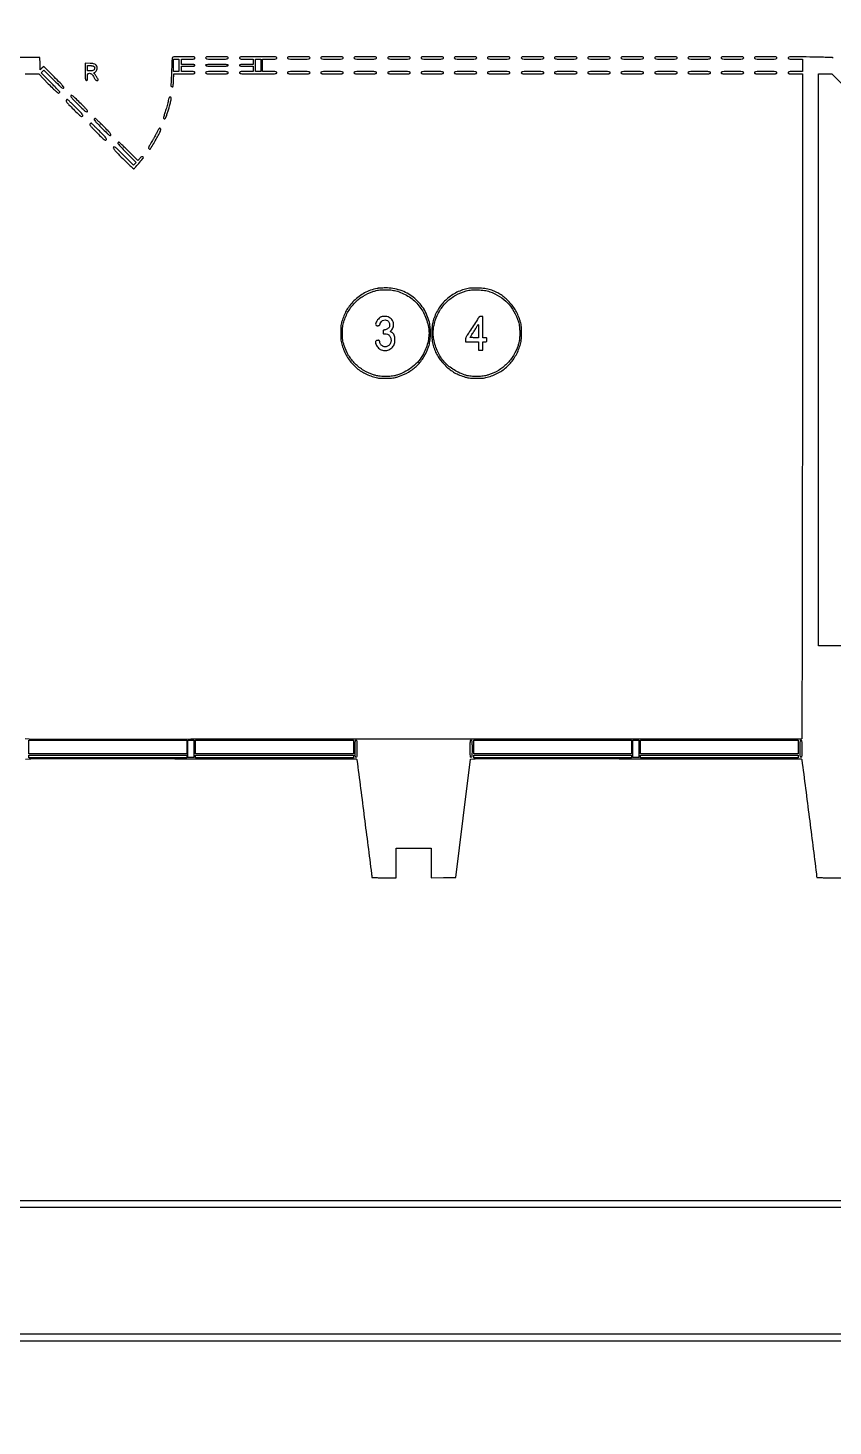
# Model space of a CAD drawing. Extents: x 0 to 1066, y 0 to 761.
# Drawn here: x 265.4 to 380.2, y 0 to 199.5 of the extents above; entities that cross this region are included whole.
import ezdxf

# ---------------------------------------------------------------- set-up
doc = ezdxf.new("R2010")
doc.units = 0
doc.header["$MEASUREMENT"] = 0

msp = doc.modelspace()

# ---------------------------------------------------------------- linework, layer by layer
for points in [[(183.390323, 95.266879, 0.000001), (192.989143, 95.254457, 0.000118)], [(265.081284, 95.16469), (265.595292, 95.215712, -0.02502), (266.651703, 95.267421, -0.000028), (289.192229, 95.24091, -0.000004), (312.172908, 95.212432, -0.198597), (312.303607, 95.158197, -0.166035), (312.342312, 95.079344, -0.00001), (313.394456, 86.85292, -0.000054), (314.420319, 78.823918, -0.027223), (314.457051, 78.31845, 0.396781), (314.482255, 78.292643, 0.001307), (314.967313, 78.273638, 0.005708), (315.527411, 78.259561, 0.003428), (316.1925, 78.255), (317.9268, 78.255), (317.9268, 80.37), (317.9268, 82.485), (320.4225, 82.485), (322.9182, 82.485), (322.9182, 80.368284), (322.9182, 78.251567), (324.671536, 78.274434), (326.424871, 78.2973), (327.478193, 86.731919), (328.531515, 95.166538), (328.960807, 95.216395, -0.029201), (329.859243, 95.267872, -0.000023), (352.558836, 95.240684, -0.000004), (375.624384, 95.211821, -0.198594), (375.753607, 95.158197, -0.166035), (375.792312, 95.079344, -0.00001), (376.844456, 86.85292, -0.000054), (377.870319, 78.823918, -0.027223), (377.907051, 78.31845, 0.396781), (377.932255, 78.292643, 0.001307), (378.417313, 78.273638, 0.005708), (378.977411, 78.259561, 0.003428), (379.6425, 78.255), (381.3768, 78.255)], [(479.458836, 95.240684, -0.000004), (502.524384, 95.211821, -0.198594)], [(733.258836, 95.240684, -0.000004), (756.324384, 95.211821, -0.198594)], [(393.551703, 95.267421, -0.000028), (416.092229, 95.24091, -0.000004), (439.072908, 95.212432, -0.198597)], [(542.992229, 95.24091, -0.000004), (565.972908, 95.212432, -0.198597)], [(606.442229, 95.24091, -0.000004), (629.422908, 95.212432, -0.198597)], [(669.892229, 95.24091, -0.000004), (692.872908, 95.212432, -0.198597)], [(380.277849, 195.239014, 0.131949), (380.17125, 195.29211, 0.042694), (380.026562, 195.308735, 0.000583), (379.135958, 195.333585, 0.001645), (378.10324, 195.357797, 0.001081), (376.91415, 195.379191, 0.000738), (374.894921, 195.408176, 0.013121), (374.243896, 195.399475, 0.042094), (373.930832, 195.360536, 0.354557), (373.8474, 195.25767, 0.210732), (373.888751, 195.163915, 0.144504), (373.994801, 195.112293, 0.038543), (374.229522, 195.091363, 0.002972), (374.8626, 195.0876), (375.8778, 195.0876), (375.8778, 194.1993), (375.8778, 193.311), (374.8626, 193.311, 0.002988), (374.230861, 193.307225, 0.038318), (373.99545, 193.286325, 0.142907), (373.888891, 193.234977, 0.212584), (373.8474, 193.1418, 0.213909), (373.889197, 193.048572, 0.141991), (373.996615, 192.997243, 0.037986), (374.233964, 192.976365, 0.002951), (374.871922, 192.9726), (375.896444, 192.9726), (375.865972, 145.56135, -0.000139), (375.849221, 127.376659, -0.000232), (375.823742, 112.056445, -0.000003), (375.794083, 98.149601, -0.198357), (375.765, 98.0796, -0.198363), (375.695211, 98.050606, -0.000012), (368.80242, 98.036193, -0.000466), (361.190117, 98.027567, -0.000281), (352.1616, 98.030831, 0.00006), (330.741689, 98.048042, 0.000267), (318.172209, 98.04991, 0.000311), (306.481373, 98.038133, 0.000101), (289.2051, 98.006511, -0.000218), (280.312784, 97.992312, -0.000351), (272.738371, 97.988828, -0.000049), (266.003669, 97.991117, -0.024705), (265.58055, 98.012222), (265.0518, 98.064867)], [(151.90136, 126.727696, 0.000007), (163.955628, 114.675766, 0.000012)], [(247.69479, 97.969724, -0.000011), (217.15153, 97.968336, -0.000022), (186.984277, 97.968962, -0.015973)], [(239.20585, 95.205082, -0.000005), (248.794953, 95.18257, -0.198296)], [(265.0518, 192.9726), (266.016896, 192.9726), (266.981991, 192.9726), (268.332507, 191.575177, 0.003612), (268.982931, 190.911821, 0.013331), (269.407749, 190.506953, 0.012692), (269.708783, 190.248565, 0.268791), (269.820811, 190.230628, 0.056183), (269.873505, 190.257971, 0.058132), (269.918125, 190.296093, 0.064515), (269.948467, 190.338706, 0.123098), (269.9586, 190.379239, 0.188089), (269.933792, 190.442853, 0.001585), (269.567683, 190.838343, 0.005305), (269.137937, 191.289933, 0.003359), (268.62782, 191.807708), (267.297041, 193.140441), (267.4864, 193.3298), (267.675759, 193.519159), (269.027664, 192.169235, 0.002303), (269.816859, 191.388424, 0.021106), (270.175326, 191.065524, 0.054019), (270.385045, 190.927189, 0.326008), (270.506426, 190.946169, 0.336318), (270.523508, 191.070506, 0.047021), (270.365854, 191.297855, 0.019327), (270.010927, 191.687397, 0.002107), (269.156098, 192.548403), (267.678913, 194.023779), (267.425958, 193.781433), (267.173003, 193.539087), (267.148752, 194.419094), (267.1245, 195.2991), (263.8674, 195.2991)], [(385.0569, 111.3336), (378.162, 111.3336), (378.162, 152.1531), (378.162, 192.9726), (379.112843, 192.9726), (380.063686, 192.9726), (381.476252, 191.561867, 0.002284)], [(248.892309, 95.079343, -0.00001), (249.944454, 86.852933, -0.000054)], [(439.242312, 95.079344, -0.00001), (440.294456, 86.85292, -0.000054)]]:
    msp.add_lwpolyline(points, format="xyb")
for points in [[(409.06215, 749.15415), (40.8618, 749.132981), (40.8618, 380.65769), (40.8618, 12.1824), (501.2973, 12.1824), (961.7328, 12.1824), (961.7328, 380.646631), (961.7328, 749.110861), (961.41555, 749.1633, 0.040886), (961.153339, 749.184871, 0.000002), (934.190609, 749.194398, 0.000089), (904.448031, 749.199508, 0.000054), (869.1804, 749.195529, -0.000029), (813.61687, 749.186499, -0.000004), (696.10453, 749.175037, -0.000004), (556.774728, 749.163736, -0.000004)], [(273.5964, 193.27957, 0.002295), (273.599981, 192.499453, 0.031685), (273.620442, 192.217846, 0.122281), (273.671219, 192.090431, 0.241596), (273.7656, 192.042, 0.12648), (273.855332, 192.065068, 0.188641), (273.9066, 192.1266, 0.072107), (273.929833, 192.255902, 0.008455), (273.9348, 192.5496, -0.006804), (273.939337, 192.882954, -0.107122), (273.966273, 192.992718, -0.236036), (274.03182, 193.042871, -0.047421), (274.182557, 193.0572, -0.074776), (274.38082, 193.027383, -0.110063), (274.533296, 192.940527, -0.070234), (274.678365, 192.766013, -0.016386), (274.868193, 192.434869, 0.020012), (274.977376, 192.247565, 0.056371), (275.072599, 192.129909, 0.084269), (275.165986, 192.064691, 0.110822), (275.267105, 192.042, 0.026857), (275.340098, 192.045924, 0.042344), (275.401642, 192.05789, 0.051907), (275.444997, 192.075227, 0.278555), (275.4576, 192.096093, 0.138077), (275.426763, 192.20563, 0.004507), (275.183015, 192.596276, 0.005591), (274.935723, 192.975337, 0.100482), (274.833164, 193.077055, -0.022646), (274.791614, 193.107112, -0.261051), (274.784259, 193.125081, -0.340189), (274.796146, 193.137146, -0.031099), (274.840954, 193.140505, 0.174213), (274.987227, 193.195163, 0.065047), (275.136977, 193.359723, 0.061515), (275.250136, 193.574176, 0.090913), (275.2884, 193.78288, 0.084064), (275.235211, 194.097003, 0.158572), (275.081246, 194.299537, 0.10887), (274.790215, 194.418959, 0.028678), (274.287125, 194.477154), (273.5964, 194.51714)], [(274.786362, 194.069423, -0.068204), (274.848945, 194.024023, -0.055882), (274.901931, 193.960519, -0.057684), (274.937906, 193.889427, -0.088537), (274.95, 193.821666, -0.124082), (274.905167, 193.643791, -0.123124), (274.781301, 193.507813, -0.095765), (274.579331, 193.423369, -0.051312), (274.309457, 193.3956), (273.9348, 193.3956), (273.9348, 193.7763), (273.9348, 194.157), (274.278762, 194.157, -0.022391), (274.422454, 194.150562, -0.020327), (274.569753, 194.131274, -0.020814), (274.700092, 194.103157, -0.059396)], [(285.996791, 195.23565, 0.036896), (285.97946, 195.101515, 0.00152), (285.954371, 194.616616, 0.002636), (285.929403, 194.041449, 0.001867), (285.907193, 193.3956, -0.002129), (285.884462, 192.744549, -0.002835), (285.857936, 192.153203, -0.001999), (285.830912, 191.657833, -0.028754), (285.810515, 191.482764, 0.028636), (285.795204, 191.351625, 0.090949), (285.805944, 191.264347, 0.131684), (285.843584, 191.205063, 0.094488), (285.91061, 191.163522, 0.037885), (285.970204, 191.145695, 0.045191), (286.028378, 191.138407, 0.051161), (286.077067, 191.14172, 0.155033), (286.10621, 191.15681, 0.172718), (286.126928, 191.200439, 0.00337), (286.150698, 191.451134, 0.007677), (286.172193, 191.747343, 0.005022), (286.188297, 192.089402), (286.220991, 192.9726), (287.734195, 192.9726, 0.001776), (288.6983, 192.976025, 0.026068), (289.037099, 192.996115, 0.100786), (289.19137, 193.045914, 0.270753), (289.2474, 193.1418, 0.206449), (289.207313, 193.234748, 0.14711), (289.104638, 193.286172, 0.039902), (288.878024, 193.307177, 0.003167), (288.2745, 193.311), (287.3016, 193.311), (287.3016, 193.6917), (287.3016, 194.0724), (288.2745, 194.0724, 0.004301), (288.80071, 194.076927, 0.028132), (289.0641, 194.096309, 0.065619), (289.203371, 194.13347, 0.303591), (289.2474, 194.1993, 0.303591), (289.203371, 194.26513, 0.065619), (289.0641, 194.302291, 0.028132), (288.80071, 194.321673, 0.004301), (288.2745, 194.3262), (287.3016, 194.3262), (287.3016, 194.7069), (287.3016, 195.0876), (288.2745, 195.0876, 0.003167), (288.878024, 195.091423, 0.039902), (289.104638, 195.112428, 0.14711), (289.207313, 195.163852, 0.206449), (289.2474, 195.2568, 0.279094), (289.189051, 195.353191, 0.094565), (289.025526, 195.402621, 0.024601), (288.667527, 195.422615, 0.00165), (287.641612, 195.426, 0.001548), (286.578323, 195.422709, 0.027263), (286.234775, 195.401829, 0.109709), (286.074048, 195.3461, 0.206941)], [(290.7702, 195.2568, 0.279234), (290.828589, 195.160401, 0.094461), (290.992275, 195.110976, 0.024577), (291.350609, 195.090984, 0.001648), (292.3776, 195.0876, 0.001648), (293.404591, 195.090984, 0.024577), (293.762925, 195.110976, 0.094461), (293.926611, 195.160401, 0.279234), (293.985, 195.2568, 0.279234), (293.926611, 195.353199, 0.094461), (293.762925, 195.402624, 0.024577), (293.404591, 195.422616, 0.001648), (292.3776, 195.426, 0.001648), (291.350609, 195.422616, 0.024577), (290.992275, 195.402624, 0.094461), (290.828589, 195.353199, 0.279234)], [(290.7702, 194.1993, 0.353061), (290.826559, 194.129434, 0.033617), (291.05925, 194.09522, 0.017378), (291.482957, 194.076551, 0.00232), (292.3776, 194.0724, 0.00232), (293.272243, 194.076551, 0.017378), (293.69595, 194.09522, 0.033617), (293.928641, 194.129434, 0.353061), (293.985, 194.1993, 0.353061), (293.928641, 194.269166, 0.033617), (293.69595, 194.30338, 0.017378), (293.272243, 194.322049, 0.00232), (292.3776, 194.3262, 0.00232), (291.482957, 194.322049, 0.017378), (291.05925, 194.30338, 0.033617), (290.826559, 194.269166, 0.353061)], [(295.5924, 195.2568, 0.206449), (295.632487, 195.163852, 0.14711), (295.735163, 195.112428, 0.039902), (295.961776, 195.091423, 0.003167), (296.5653, 195.0876), (297.5382, 195.0876), (297.5382, 194.7069), (297.5382, 194.3262), (296.5653, 194.3262, 0.004301), (296.03909, 194.321673, 0.028132), (295.7757, 194.302291, 0.065619), (295.636429, 194.26513, 0.303591), (295.5924, 194.1993, 0.303591), (295.636429, 194.13347, 0.065619), (295.7757, 194.096309, 0.028132), (296.03909, 194.076927, 0.004301), (296.5653, 194.0724), (297.5382, 194.0724), (297.5382, 193.6917), (297.5382, 193.311), (296.5653, 193.311, 0.003167), (295.961776, 193.307177, 0.039902), (295.735163, 193.286172, 0.14711), (295.632487, 193.234748, 0.206449), (295.5924, 193.1418, 0.340079), (295.670653, 193.040055, 0.049077), (295.946663, 192.995093, 0.014949), (296.524132, 192.975734, 0.000904), (298.2573, 192.9726, 0.000904), (299.990468, 192.975734, 0.014949), (300.567938, 192.995093, 0.049077), (300.843947, 193.040055, 0.340079), (300.9222, 193.1418, 0.212584), (300.880709, 193.234977, 0.142907), (300.77415, 193.286325, 0.038318), (300.538739, 193.307225, 0.002988), (299.907, 193.311), (298.8918, 193.311), (298.8918, 194.1993), (298.8918, 195.0876), (299.907, 195.0876, 0.002988), (300.538739, 195.091375, 0.038318), (300.77415, 195.112275, 0.142907), (300.880709, 195.163623, 0.212584), (300.9222, 195.2568, 0.340079), (300.843947, 195.358545, 0.049077), (300.567938, 195.403507, 0.014949), (299.990468, 195.422866, 0.000904), (298.2573, 195.426, 0.000904), (296.524132, 195.422866, 0.014949), (295.946663, 195.403507, 0.049077), (295.670653, 195.358545, 0.340079)], [(302.445, 195.2568, 0.279234), (302.503389, 195.160401, 0.094461), (302.667075, 195.110976, 0.024577), (303.025409, 195.090984, 0.001648), (304.0524, 195.0876, 0.001648), (305.079391, 195.090984, 0.024577), (305.437725, 195.110976, 0.094461), (305.601411, 195.160401, 0.279234), (305.6598, 195.2568, 0.279234), (305.601411, 195.353199, 0.094461), (305.437725, 195.402624, 0.024577), (305.079391, 195.422616, 0.001648), (304.0524, 195.426, 0.001648), (303.025409, 195.422616, 0.024577), (302.667075, 195.402624, 0.094461), (302.503389, 195.353199, 0.279234)], [(307.1826, 195.2568, 0.279234), (307.240989, 195.160401, 0.094461), (307.404675, 195.110976, 0.024577), (307.763009, 195.090984, 0.001648), (308.79, 195.0876, 0.001648), (309.816991, 195.090984, 0.024577), (310.175325, 195.110976, 0.094461), (310.339011, 195.160401, 0.279234), (310.3974, 195.2568, 0.279234), (310.339011, 195.353199, 0.094461), (310.175325, 195.402624, 0.024577), (309.816991, 195.422616, 0.001648), (308.79, 195.426, 0.001648), (307.763009, 195.422616, 0.024577), (307.404675, 195.402624, 0.094461), (307.240989, 195.353199, 0.279234)], [(311.9202, 195.2568, 0.279234), (311.978589, 195.160401, 0.094461), (312.142275, 195.110976, 0.024577), (312.500609, 195.090984, 0.001648), (313.5276, 195.0876, 0.001648), (314.554591, 195.090984, 0.024577), (314.912925, 195.110976, 0.094461), (315.076611, 195.160401, 0.279234), (315.135, 195.2568, 0.279234), (315.076611, 195.353199, 0.094461), (314.912925, 195.402624, 0.024577), (314.554591, 195.422616, 0.001648), (313.5276, 195.426, 0.001648), (312.500609, 195.422616, 0.024577), (312.142275, 195.402624, 0.094461), (311.978589, 195.353199, 0.279234)], [(316.7424, 195.2568, 0.279234), (316.800789, 195.160401, 0.094461), (316.964475, 195.110976, 0.024577), (317.322809, 195.090984, 0.001648), (318.3498, 195.0876, 0.001648), (319.376791, 195.090984, 0.024577), (319.735125, 195.110976, 0.094461), (319.898811, 195.160401, 0.279234), (319.9572, 195.2568, 0.279234), (319.898811, 195.353199, 0.094461), (319.735125, 195.402624, 0.024577), (319.376791, 195.422616, 0.001648), (318.3498, 195.426, 0.001648), (317.322809, 195.422616, 0.024577), (316.964475, 195.402624, 0.094461), (316.800789, 195.353199, 0.279234)], [(321.48, 195.2568, 0.279234), (321.538389, 195.160401, 0.094461), (321.702075, 195.110976, 0.024577), (322.060409, 195.090984, 0.001648), (323.0874, 195.0876, 0.001648), (324.114391, 195.090984, 0.024577), (324.472725, 195.110976, 0.094461), (324.636411, 195.160401, 0.279234), (324.6948, 195.2568, 0.279234), (324.636411, 195.353199, 0.094461), (324.472725, 195.402624, 0.024577), (324.114391, 195.422616, 0.001648), (323.0874, 195.426, 0.001648), (322.060409, 195.422616, 0.024577), (321.702075, 195.402624, 0.094461), (321.538389, 195.353199, 0.279234)], [(326.2176, 195.2568, 0.279234), (326.275989, 195.160401, 0.094461), (326.439675, 195.110976, 0.024577), (326.798009, 195.090984, 0.001648), (327.825, 195.0876, 0.001648), (328.851991, 195.090984, 0.024577), (329.210325, 195.110976, 0.094461), (329.374011, 195.160401, 0.279234), (329.4324, 195.2568, 0.279234), (329.374011, 195.353199, 0.094461), (329.210325, 195.402624, 0.024577), (328.851991, 195.422616, 0.001648), (327.825, 195.426, 0.001648), (326.798009, 195.422616, 0.024577), (326.439675, 195.402624, 0.094461), (326.275989, 195.353199, 0.279234)], [(330.9552, 195.2568, 0.279234), (331.013589, 195.160401, 0.094461), (331.177275, 195.110976, 0.024577), (331.535609, 195.090984, 0.001648), (332.5626, 195.0876, 0.001648), (333.589591, 195.090984, 0.024577), (333.947925, 195.110976, 0.094461), (334.111611, 195.160401, 0.279234), (334.17, 195.2568, 0.279234), (334.111611, 195.353199, 0.094461), (333.947925, 195.402624, 0.024577), (333.589591, 195.422616, 0.001648), (332.5626, 195.426, 0.001648), (331.535609, 195.422616, 0.024577), (331.177275, 195.402624, 0.094461), (331.013589, 195.353199, 0.279234)], [(335.7774, 195.2568, 0.279234), (335.835789, 195.160401, 0.094461), (335.999475, 195.110976, 0.024577), (336.357809, 195.090984, 0.001648), (337.3848, 195.0876, 0.001648), (338.411791, 195.090984, 0.024577), (338.770125, 195.110976, 0.094461), (338.933811, 195.160401, 0.279234), (338.9922, 195.2568, 0.279234), (338.933811, 195.353199, 0.094461), (338.770125, 195.402624, 0.024577), (338.411791, 195.422616, 0.001648), (337.3848, 195.426, 0.001648), (336.357809, 195.422616, 0.024577), (335.999475, 195.402624, 0.094461), (335.835789, 195.353199, 0.279234)], [(340.515, 195.2568, 0.279234), (340.573389, 195.160401, 0.094461), (340.737075, 195.110976, 0.024577), (341.095409, 195.090984, 0.001648), (342.1224, 195.0876, 0.001648), (343.149391, 195.090984, 0.024577), (343.507725, 195.110976, 0.094461), (343.671411, 195.160401, 0.279234), (343.7298, 195.2568, 0.279234), (343.671411, 195.353199, 0.094461), (343.507725, 195.402624, 0.024577), (343.149391, 195.422616, 0.001648), (342.1224, 195.426, 0.001648), (341.095409, 195.422616, 0.024577), (340.737075, 195.402624, 0.094461), (340.573389, 195.353199, 0.279234)], [(345.2526, 195.2568, 0.279234), (345.310989, 195.160401, 0.094461), (345.474675, 195.110976, 0.024577), (345.833009, 195.090984, 0.001648), (346.86, 195.0876, 0.001648), (347.886991, 195.090984, 0.024577), (348.245325, 195.110976, 0.094461), (348.409011, 195.160401, 0.279234), (348.4674, 195.2568, 0.279234), (348.409011, 195.353199, 0.094461), (348.245325, 195.402624, 0.024577), (347.886991, 195.422616, 0.001648), (346.86, 195.426, 0.001648), (345.833009, 195.422616, 0.024577), (345.474675, 195.402624, 0.094461), (345.310989, 195.353199, 0.279234)], [(349.9902, 195.2568, 0.279234), (350.048589, 195.160401, 0.094461), (350.212275, 195.110976, 0.024577), (350.570609, 195.090984, 0.001648), (351.5976, 195.0876, 0.001648), (352.624591, 195.090984, 0.024577), (352.982925, 195.110976, 0.094461), (353.146611, 195.160401, 0.279234), (353.205, 195.2568, 0.279234), (353.146611, 195.353199, 0.094461), (352.982925, 195.402624, 0.024577), (352.624591, 195.422616, 0.001648), (351.5976, 195.426, 0.001648), (350.570609, 195.422616, 0.024577), (350.212275, 195.402624, 0.094461), (350.048589, 195.353199, 0.279234)], [(354.8124, 195.2568, 0.279234), (354.870789, 195.160401, 0.094461), (355.034475, 195.110976, 0.024577), (355.392809, 195.090984, 0.001648), (356.4198, 195.0876, 0.001648), (357.446791, 195.090984, 0.024577), (357.805125, 195.110976, 0.094461), (357.968811, 195.160401, 0.279234), (358.0272, 195.2568, 0.279234), (357.968811, 195.353199, 0.094461), (357.805125, 195.402624, 0.024577), (357.446791, 195.422616, 0.001648), (356.4198, 195.426, 0.001648), (355.392809, 195.422616, 0.024577), (355.034475, 195.402624, 0.094461), (354.870789, 195.353199, 0.279234)], [(359.55, 195.2568, 0.279234), (359.608389, 195.160401, 0.094461), (359.772075, 195.110976, 0.024577), (360.130409, 195.090984, 0.001648), (361.1574, 195.0876, 0.001648), (362.184391, 195.090984, 0.024577), (362.542725, 195.110976, 0.094461), (362.706411, 195.160401, 0.279234), (362.7648, 195.2568, 0.279234), (362.706411, 195.353199, 0.094461), (362.542725, 195.402624, 0.024577), (362.184391, 195.422616, 0.001648), (361.1574, 195.426, 0.001648), (360.130409, 195.422616, 0.024577), (359.772075, 195.402624, 0.094461), (359.608389, 195.353199, 0.279234)], [(364.2876, 195.2568, 0.279234), (364.345989, 195.160401, 0.094461), (364.509675, 195.110976, 0.024577), (364.868009, 195.090984, 0.001648), (365.895, 195.0876, 0.001648), (366.921991, 195.090984, 0.024577), (367.280325, 195.110976, 0.094461), (367.444011, 195.160401, 0.279234), (367.5024, 195.2568, 0.279234), (367.444011, 195.353199, 0.094461), (367.280325, 195.402624, 0.024577), (366.921991, 195.422616, 0.001648), (365.895, 195.426, 0.001648), (364.868009, 195.422616, 0.024577), (364.509675, 195.402624, 0.094461), (364.345989, 195.353199, 0.279234)], [(369.0252, 195.2568, 0.279234), (369.083589, 195.160401, 0.094461), (369.247275, 195.110976, 0.024577), (369.605609, 195.090984, 0.001648), (370.6326, 195.0876, 0.001648), (371.659591, 195.090984, 0.024577), (372.017925, 195.110976, 0.094461), (372.181611, 195.160401, 0.279234), (372.24, 195.2568, 0.279234), (372.181611, 195.353199, 0.094461), (372.017925, 195.402624, 0.024577), (371.659591, 195.422616, 0.001648), (370.6326, 195.426, 0.001648), (369.605609, 195.422616, 0.024577), (369.247275, 195.402624, 0.094461), (369.083589, 195.353199, 0.279234)], [(290.7702, 193.1418, 0.279234), (290.828589, 193.045401, 0.094461), (290.992275, 192.995976, 0.024577), (291.350609, 192.975984, 0.001648), (292.3776, 192.9726, 0.001648), (293.404591, 192.975984, 0.024577), (293.762925, 192.995976, 0.094461), (293.926611, 193.045401, 0.279234), (293.985, 193.1418, 0.279234), (293.926611, 193.238199, 0.094461), (293.762925, 193.287624, 0.024577), (293.404591, 193.307616, 0.001648), (292.3776, 193.311, 0.001648), (291.350609, 193.307616, 0.024577), (290.992275, 193.287624, 0.094461), (290.828589, 193.238199, 0.279234)], [(302.445, 193.1418, 0.279234), (302.503389, 193.045401, 0.094461), (302.667075, 192.995976, 0.024577), (303.025409, 192.975984, 0.001648), (304.0524, 192.9726, 0.001648), (305.079391, 192.975984, 0.024577), (305.437725, 192.995976, 0.094461), (305.601411, 193.045401, 0.279234), (305.6598, 193.1418, 0.279234), (305.601411, 193.238199, 0.094461), (305.437725, 193.287624, 0.024577), (305.079391, 193.307616, 0.001648), (304.0524, 193.311, 0.001648), (303.025409, 193.307616, 0.024577), (302.667075, 193.287624, 0.094461), (302.503389, 193.238199, 0.279234)], [(307.1826, 193.1418, 0.279234), (307.240989, 193.045401, 0.094461), (307.404675, 192.995976, 0.024577), (307.763009, 192.975984, 0.001648), (308.79, 192.9726, 0.001648), (309.816991, 192.975984, 0.024577), (310.175325, 192.995976, 0.094461), (310.339011, 193.045401, 0.279234), (310.3974, 193.1418, 0.279234), (310.339011, 193.238199, 0.094461), (310.175325, 193.287624, 0.024577), (309.816991, 193.307616, 0.001648), (308.79, 193.311, 0.001648), (307.763009, 193.307616, 0.024577), (307.404675, 193.287624, 0.094461), (307.240989, 193.238199, 0.279234)], [(311.9202, 193.1418, 0.279234), (311.978589, 193.045401, 0.094461), (312.142275, 192.995976, 0.024577), (312.500609, 192.975984, 0.001648), (313.5276, 192.9726, 0.001648), (314.554591, 192.975984, 0.024577), (314.912925, 192.995976, 0.094461), (315.076611, 193.045401, 0.279234), (315.135, 193.1418, 0.279234), (315.076611, 193.238199, 0.094461), (314.912925, 193.287624, 0.024577), (314.554591, 193.307616, 0.001648), (313.5276, 193.311, 0.001648), (312.500609, 193.307616, 0.024577), (312.142275, 193.287624, 0.094461), (311.978589, 193.238199, 0.279234)], [(316.7424, 193.1418, 0.279234), (316.800789, 193.045401, 0.094461), (316.964475, 192.995976, 0.024577), (317.322809, 192.975984, 0.001648), (318.3498, 192.9726, 0.001648), (319.376791, 192.975984, 0.024577), (319.735125, 192.995976, 0.094461), (319.898811, 193.045401, 0.279234), (319.9572, 193.1418, 0.279234), (319.898811, 193.238199, 0.094461), (319.735125, 193.287624, 0.024577), (319.376791, 193.307616, 0.001648), (318.3498, 193.311, 0.001648), (317.322809, 193.307616, 0.024577), (316.964475, 193.287624, 0.094461), (316.800789, 193.238199, 0.279234)], [(321.48, 193.1418, 0.279234), (321.538389, 193.045401, 0.094461), (321.702075, 192.995976, 0.024577), (322.060409, 192.975984, 0.001648), (323.0874, 192.9726, 0.001648), (324.114391, 192.975984, 0.024577), (324.472725, 192.995976, 0.094461), (324.636411, 193.045401, 0.279234), (324.6948, 193.1418, 0.279234), (324.636411, 193.238199, 0.094461), (324.472725, 193.287624, 0.024577), (324.114391, 193.307616, 0.001648), (323.0874, 193.311, 0.001648), (322.060409, 193.307616, 0.024577), (321.702075, 193.287624, 0.094461), (321.538389, 193.238199, 0.279234)], [(326.2176, 193.1418, 0.279234), (326.275989, 193.045401, 0.094461), (326.439675, 192.995976, 0.024577), (326.798009, 192.975984, 0.001648), (327.825, 192.9726, 0.001648), (328.851991, 192.975984, 0.024577), (329.210325, 192.995976, 0.094461), (329.374011, 193.045401, 0.279234), (329.4324, 193.1418, 0.279234), (329.374011, 193.238199, 0.094461), (329.210325, 193.287624, 0.024577), (328.851991, 193.307616, 0.001648), (327.825, 193.311, 0.001648), (326.798009, 193.307616, 0.024577), (326.439675, 193.287624, 0.094461), (326.275989, 193.238199, 0.279234)], [(330.9552, 193.1418, 0.279234), (331.013589, 193.045401, 0.094461), (331.177275, 192.995976, 0.024577), (331.535609, 192.975984, 0.001648), (332.5626, 192.9726, 0.001648), (333.589591, 192.975984, 0.024577), (333.947925, 192.995976, 0.094461), (334.111611, 193.045401, 0.279234), (334.17, 193.1418, 0.279234), (334.111611, 193.238199, 0.094461), (333.947925, 193.287624, 0.024577), (333.589591, 193.307616, 0.001648), (332.5626, 193.311, 0.001648), (331.535609, 193.307616, 0.024577), (331.177275, 193.287624, 0.094461), (331.013589, 193.238199, 0.279234)], [(335.7774, 193.1418, 0.279234), (335.835789, 193.045401, 0.094461), (335.999475, 192.995976, 0.024577), (336.357809, 192.975984, 0.001648), (337.3848, 192.9726, 0.001648), (338.411791, 192.975984, 0.024577), (338.770125, 192.995976, 0.094461), (338.933811, 193.045401, 0.279234), (338.9922, 193.1418, 0.279234), (338.933811, 193.238199, 0.094461), (338.770125, 193.287624, 0.024577), (338.411791, 193.307616, 0.001648), (337.3848, 193.311, 0.001648), (336.357809, 193.307616, 0.024577), (335.999475, 193.287624, 0.094461), (335.835789, 193.238199, 0.279234)], [(340.515, 193.1418, 0.279234), (340.573389, 193.045401, 0.094461), (340.737075, 192.995976, 0.024577), (341.095409, 192.975984, 0.001648), (342.1224, 192.9726, 0.001648), (343.149391, 192.975984, 0.024577), (343.507725, 192.995976, 0.094461), (343.671411, 193.045401, 0.279234), (343.7298, 193.1418, 0.279234), (343.671411, 193.238199, 0.094461), (343.507725, 193.287624, 0.024577), (343.149391, 193.307616, 0.001648), (342.1224, 193.311, 0.001648), (341.095409, 193.307616, 0.024577), (340.737075, 193.287624, 0.094461), (340.573389, 193.238199, 0.279234)], [(345.2526, 193.1418, 0.279234), (345.310989, 193.045401, 0.094461), (345.474675, 192.995976, 0.024577), (345.833009, 192.975984, 0.001648), (346.86, 192.9726, 0.001648), (347.886991, 192.975984, 0.024577), (348.245325, 192.995976, 0.094461), (348.409011, 193.045401, 0.279234), (348.4674, 193.1418, 0.279234), (348.409011, 193.238199, 0.094461), (348.245325, 193.287624, 0.024577), (347.886991, 193.307616, 0.001648), (346.86, 193.311, 0.001648), (345.833009, 193.307616, 0.024577), (345.474675, 193.287624, 0.094461), (345.310989, 193.238199, 0.279234)], [(349.9902, 193.1418, 0.279234), (350.048589, 193.045401, 0.094461), (350.212275, 192.995976, 0.024577), (350.570609, 192.975984, 0.001648), (351.5976, 192.9726, 0.001648), (352.624591, 192.975984, 0.024577), (352.982925, 192.995976, 0.094461), (353.146611, 193.045401, 0.279234), (353.205, 193.1418, 0.279234), (353.146611, 193.238199, 0.094461), (352.982925, 193.287624, 0.024577), (352.624591, 193.307616, 0.001648), (351.5976, 193.311, 0.001648), (350.570609, 193.307616, 0.024577), (350.212275, 193.287624, 0.094461), (350.048589, 193.238199, 0.279234)], [(354.8124, 193.1418, 0.279234), (354.870789, 193.045401, 0.094461), (355.034475, 192.995976, 0.024577), (355.392809, 192.975984, 0.001648), (356.4198, 192.9726, 0.001648), (357.446791, 192.975984, 0.024577), (357.805125, 192.995976, 0.094461), (357.968811, 193.045401, 0.279234), (358.0272, 193.1418, 0.279234), (357.968811, 193.238199, 0.094461), (357.805125, 193.287624, 0.024577), (357.446791, 193.307616, 0.001648), (356.4198, 193.311, 0.001648), (355.392809, 193.307616, 0.024577), (355.034475, 193.287624, 0.094461), (354.870789, 193.238199, 0.279234)], [(359.55, 193.1418, 0.279234), (359.608389, 193.045401, 0.094461), (359.772075, 192.995976, 0.024577), (360.130409, 192.975984, 0.001648), (361.1574, 192.9726, 0.001648), (362.184391, 192.975984, 0.024577), (362.542725, 192.995976, 0.094461), (362.706411, 193.045401, 0.279234), (362.7648, 193.1418, 0.279234), (362.706411, 193.238199, 0.094461), (362.542725, 193.287624, 0.024577), (362.184391, 193.307616, 0.001648), (361.1574, 193.311, 0.001648), (360.130409, 193.307616, 0.024577), (359.772075, 193.287624, 0.094461), (359.608389, 193.238199, 0.279234)], [(364.2876, 193.1418, 0.279234), (364.345989, 193.045401, 0.094461), (364.509675, 192.995976, 0.024577), (364.868009, 192.975984, 0.001648), (365.895, 192.9726, 0.001648), (366.921991, 192.975984, 0.024577), (367.280325, 192.995976, 0.094461), (367.444011, 193.045401, 0.279234), (367.5024, 193.1418, 0.279234), (367.444011, 193.238199, 0.094461), (367.280325, 193.287624, 0.024577), (366.921991, 193.307616, 0.001648), (365.895, 193.311, 0.001648), (364.868009, 193.307616, 0.024577), (364.509675, 193.287624, 0.094461), (364.345989, 193.238199, 0.279234)], [(369.0252, 193.1418, 0.279234), (369.083589, 193.045401, 0.094461), (369.247275, 192.995976, 0.024577), (369.605609, 192.975984, 0.001648), (370.6326, 192.9726, 0.001648), (371.659591, 192.975984, 0.024577), (372.017925, 192.995976, 0.094461), (372.181611, 193.045401, 0.279234), (372.24, 193.1418, 0.279234), (372.181611, 193.238199, 0.094461), (372.017925, 193.287624, 0.024577), (371.659591, 193.307616, 0.001648), (370.6326, 193.311, 0.001648), (369.605609, 193.307616, 0.024577), (369.247275, 193.287624, 0.094461), (369.083589, 193.238199, 0.279234)], [(271.565673, 189.884306, 0.288218), (271.549612, 189.762872, 0.06209), (271.666368, 189.57403, 0.024114), (271.94527, 189.25985, 0.002799), (272.607103, 188.590566, 0.002683), (273.283486, 187.921403, 0.02474), (273.592035, 187.647934, 0.068954), (273.774029, 187.539326, 0.305436), (273.890237, 187.561979, 0.307026), (273.9126, 187.678501, 0.068006), (273.802148, 187.861944, 0.024496), (273.525459, 188.17315, 0.002655), (272.848807, 188.85572, 0.002608), (272.164258, 189.531867, 0.024575), (271.855063, 189.805727, 0.071202), (271.675769, 189.911638, 0.328471)], [(285.40018, 188.982221, -0.00943), (285.325513, 188.665682, -0.005238), (285.223171, 188.282484, -0.005222), (285.111407, 187.89658, -0.008405), (285.007243, 187.570451, 0.007505), (284.829693, 187.01799, 0.052217), (284.775708, 186.739695, 0.167696), (284.810395, 186.600978, 0.253602), (284.917352, 186.543, 0.239656), (285.009813, 186.590018, 0.052484), (285.102055, 186.749253, 0.027339), (285.213089, 187.039382, 0.005209), (285.380374, 187.57935, 0.004167), (285.710435, 188.71997, 0.029723), (285.8324, 189.28141, 0.083703), (285.82877, 189.571073, 0.362551), (285.706438, 189.6732, 0.195473), (285.620027, 189.638076, 0.095649), (285.550966, 189.538827, 0.04319), (285.485095, 189.347064, 0.00794)], [(270.884834, 189.202639, 0.296782), (270.871236, 189.085658, 0.05451), (270.994485, 188.893455, 0.023293), (271.274596, 188.577722, 0.003026), (271.907046, 187.936248, 0.002265), (272.619608, 187.228655, 0.030027), (272.898561, 186.985308, 0.110228), (273.063577, 186.908079, 0.243054), (273.194391, 186.942697, 0.255926), (273.236948, 187.065285, 0.122013), (273.168375, 187.223151, 0.030756), (272.93222, 187.495629, 0.002192), (272.226446, 188.209088, 0.00226), (271.791866, 188.640644, 0.003635), (271.417107, 189.004122, 0.000749), (271.085524, 189.320129, 0.192281), (271.048784, 189.3348, 0.14277), (271.021028, 189.326709, 0.027808), (270.978239, 189.295978, 0.027497), (270.930807, 189.253236, 0.022419)], [(274.268834, 185.818639, 0.296782), (274.255236, 185.701658, 0.05451), (274.378485, 185.509455, 0.023293), (274.658596, 185.193722, 0.003026), (275.291046, 184.552248, 0.002265), (276.003608, 183.844655, 0.030027), (276.282561, 183.601308, 0.110228), (276.447577, 183.524079, 0.243054), (276.578391, 183.558697, 0.255926), (276.620948, 183.681285, 0.122013), (276.552375, 183.839151, 0.030756), (276.31622, 184.111629, 0.002192), (275.610446, 184.825088, 0.00226), (275.175866, 185.256644, 0.003635), (274.801107, 185.620122, 0.000749), (274.469524, 185.936129, 0.192281), (274.432784, 185.9508, 0.14277), (274.405028, 185.942709, 0.027808), (274.362239, 185.911978, 0.027497), (274.314807, 185.869236, 0.022419)], [(274.879179, 186.517303, 0.336196), (274.8748, 186.418008, 0.024017), (275.053337, 186.184417, 0.017678), (275.372424, 185.832125, 0.003756), (275.953869, 185.24301, 0.002625), (276.635822, 184.569472, 0.024531), (276.944946, 184.295664, 0.070597), (277.124374, 184.189356, 0.329168), (277.234173, 184.216468, 0.286709), (277.250465, 184.337059, 0.062848), (277.136094, 184.523735, 0.02443), (276.862036, 184.833655, 0.002863), (276.21375, 185.490761, 0.002238), (275.774913, 185.926584, 0.003601), (275.396569, 186.293653, 0.000735), (275.061739, 186.612917, 0.192354), (275.024984, 186.6276, 0.130276), (274.998103, 186.620475, 0.032372), (274.959769, 186.5952, 0.030897), (274.918208, 186.559521, 0.02673)], [(284.069404, 185.088635, 0.015975), (284.003644, 184.980917, 0.003996), (283.903376, 184.800883, 0.004078), (283.791963, 184.593011, 0.004093), (283.684094, 184.383603, -0.007657), (283.555557, 184.138381, -0.003278), (283.37666, 183.814508, -0.003242), (283.18146, 183.471759, -0.004266), (282.998688, 183.161753, 0.007741), (282.793118, 182.807471, 0.030535), (282.683651, 182.580412, 0.05156), (282.638961, 182.42796, 0.222267), (282.662202, 182.33891, 0.032429), (282.702202, 182.296619, 0.034661), (282.7465, 182.260862, 0.037007), (282.788577, 182.235878, 0.11598), (282.820381, 182.2284, 0.263372), (282.900182, 182.273568, 0.001444), (283.3672, 183.056546, 0.006598), (283.813677, 183.833213, 0.010866), (284.168024, 184.502688, 0.007882), (284.315773, 184.809091, 0.052545), (284.370366, 184.969233, 0.11984), (284.368781, 185.075039, 0.133758), (284.318245, 185.163412, 0.049905), (284.247697, 185.221126, 0.223058), (284.196218, 185.228749, 0.154329), (284.145055, 185.193884, 0.021592)], [(278.263243, 183.13338, 0.345369), (278.260423, 183.031374, 0.018617), (278.475728, 182.762207, 0.015317), (278.846785, 182.357897, 0.00324), (279.519722, 181.67718), (280.867675, 180.331202), (280.683243, 180.134883), (280.498811, 179.938564), (279.13679, 181.298709, 0.001814), (278.274599, 182.153486, 0.02542), (277.948319, 182.443501, 0.09653), (277.764686, 182.53988, 0.289205), (277.63412, 182.503438, 0.282019), (277.607488, 182.361758, 0.080668), (277.724435, 182.159828, 0.023287), (278.043733, 181.804825, 0.001737), (278.961331, 180.88196, 0.003799), (279.530385, 180.322176, 0.00615), (280.023739, 179.855807, 0.001671), (280.456425, 179.459418, 0.277706), (280.516789, 179.447399, 0.124677), (280.669538, 179.550402, 0.002889), (281.250412, 180.207831, 0.002254), (281.834266, 180.882494, 0.172573), (281.884753, 181.013799, 0.219751), (281.835841, 181.127165, 0.236042), (281.72012, 181.158848, 0.112966), (281.546089, 181.080851, 0.051032), (281.361822, 180.909778), (281.097599, 180.608843), (279.778287, 181.926222, 0.001849), (279.268737, 182.431276, 0.002993), (278.831211, 182.85662, 0.00051), (278.442417, 183.229326, 0.193164), (278.406847, 183.2436, 0.133049), (278.380844, 183.236556, 0.031395), (278.34316, 183.211223, 0.03015), (278.30209, 183.17557, 0.025726)], [(315.2196, 162.350418, 0.031616), (314.261157, 162.085141, 0.04024), (313.42134, 161.716462, 0.040436), (312.654621, 161.219668, 0.032421), (311.915326, 160.570499, 0.025628), (311.357299, 159.952136, 0.033803), (310.919127, 159.332271, 0.033538), (310.565958, 158.655054, 0.024633), (310.264078, 157.8636, 0.015379), (310.135762, 157.424617, 0.031872), (310.068387, 157.074103, 0.024924), (310.03728, 156.667412, 0.00626), (310.027981, 156.0024, 0.00639), (310.035162, 155.367954, 0.021473), (310.062981, 154.953593, 0.028456), (310.1211, 154.608552, 0.019624), (310.224156, 154.2258, 0.055407), (310.907994, 152.665077, 0.065233), (311.888946, 151.3852, 0.065475), (313.163161, 150.404802, 0.056433), (314.712, 149.727388, 0.019357), (315.091356, 149.626127, 0.028036), (315.433321, 149.568805, 0.021658), (315.839041, 149.541697, 0.006846), (316.4463, 149.535798, 0.006848), (317.078184, 149.546967, 0.024574), (317.4803, 149.579409, 0.030552), (317.830881, 149.647098, 0.015424), (318.263305, 149.77269, 0.055589), (319.712596, 150.427866, 0.060811), (320.93434, 151.370419, 0.060897), (321.892117, 152.577926, 0.056005), (322.563141, 154.0143, 0.047362), (322.743536, 154.78305, 0.026137), (322.824171, 155.74562, 0.026071), (322.803881, 156.72013, 0.043741), (322.673199, 157.527989, 0.080292), (321.812629, 159.518649, 0.084972), (320.381715, 161.09265, 0.085657), (318.519454, 162.092059, 0.083319), (316.411617, 162.422271, 0.005927), (316.046902, 162.413986, 0.00641), (315.691896, 162.397151, 0.006075), (315.388035, 162.375127, 0.030585)], [(317.889717, 162.005425, -0.074347), (319.62215, 161.272504, -0.077192), (321.039376, 160.072173, -0.075736), (322.04588, 158.476754, -0.067789), (322.58012, 156.592347, -0.050574), (322.61346, 155.755585, -0.036163), (322.488636, 154.826358, -0.035155), (322.224078, 153.892659, -0.03936), (321.838744, 153.0414, -0.044673), (321.155542, 152.027684, -0.050119), (320.326346, 151.193627, -0.049462), (319.337734, 150.532666, -0.04162), (318.1806, 150.033468, -0.014548), (317.749096, 149.902348, -0.031881), (317.411037, 149.833057, -0.026862), (317.033034, 149.800957, -0.00774), (316.4463, 149.791847, -0.008043), (315.872226, 149.801056, -0.024604), (315.484244, 149.832677, -0.02898), (315.136778, 149.898948, -0.015064), (314.712, 150.019501, -0.059312), (313.308867, 150.654779, -0.060389), (312.103461, 151.598559, -0.060323), (311.157387, 152.804057, -0.058948), (310.517595, 154.209674, -0.014485), (310.39238, 154.644441, -0.029138), (310.323871, 154.994642, -0.024999), (310.290795, 155.383108, -0.008095), (310.279966, 155.9601, -0.008006), (310.287388, 156.512394, -0.021914), (310.315953, 156.901558, -0.026957), (310.374093, 157.23825, -0.018921), (310.47402, 157.6098, -0.054943), (311.11607, 159.085645, -0.062043), (312.043622, 160.320981, -0.063285), (313.228216, 161.271927, -0.061003), (314.6274, 161.910516, -0.009769), (315.104099, 162.051095, -0.031122), (315.428969, 162.118647, -0.026506), (315.785749, 162.150767, -0.005637), (316.409217, 162.166679, -0.013055), (316.817521, 162.161833, -0.01763), (317.185803, 162.134814, -0.01853), (317.536049, 162.083474, -0.017302)], [(327.825, 162.263657, 0.065742), (326.213646, 161.596882, 0.067507), (324.846656, 160.539346, 0.067406), (323.809129, 159.154329, 0.065222), (323.163201, 157.527989, 0.043741), (323.032519, 156.72013, 0.026071), (323.012229, 155.74562, 0.026137), (323.092864, 154.78305, 0.047362), (323.273259, 154.0143, 0.024337), (323.568348, 153.262005, 0.032442), (323.911994, 152.613575, 0.032696), (324.334308, 152.018964, 0.025334), (324.866198, 151.428895, 0.025735), (325.48599, 150.868524, 0.03365), (326.109187, 150.427035, 0.033553), (326.787447, 150.072196, 0.02536), (327.573095, 149.77269, 0.015424), (328.005519, 149.647098, 0.030552), (328.3561, 149.579409, 0.024574), (328.758216, 149.546967, 0.006848), (329.3901, 149.535798, 0.006846), (329.997359, 149.541697, 0.021658), (330.403079, 149.568805, 0.028036), (330.745044, 149.626127, 0.019357), (331.1244, 149.727388, 0.056433), (332.673239, 150.404802, 0.065475), (333.947454, 151.3852, 0.065233), (334.928406, 152.665077, 0.055407), (335.612244, 154.2258, 0.019624), (335.7153, 154.608552, 0.028456), (335.773419, 154.953593, 0.021473), (335.801238, 155.367954, 0.00639), (335.808419, 156.0024, 0.00626), (335.79912, 156.667412, 0.024924), (335.768013, 157.074103, 0.031872), (335.700638, 157.424617, 0.015379), (335.572322, 157.8636, 0.024638), (335.270062, 158.656026, 0.033638), (334.916639, 159.333368, 0.03386), (334.477564, 159.953811, 0.025466), (333.917096, 160.574477, 0.023829), (333.32293, 161.114556, 0.033637), (332.742034, 161.53177, 0.03391), (332.114154, 161.864909, 0.024794), (331.3782, 162.150728, 0.047281), (330.596131, 162.33085, 0.025031), (329.603464, 162.412255, 0.025035), (328.609703, 162.394078, 0.048212)], [(331.285988, 161.891237, -0.055453), (332.687627, 161.21767, -0.062873), (333.842561, 160.275388, -0.062292), (334.735215, 159.067526, -0.052913), (335.36238, 157.6098, -0.018921), (335.462307, 157.23825, -0.026957), (335.520447, 156.901558, -0.021914), (335.549012, 156.512394, -0.008006), (335.556434, 155.9601, -0.008095), (335.545605, 155.383108, -0.024999), (335.512529, 154.994642, -0.029138), (335.44402, 154.644441, -0.014485), (335.318805, 154.209674, -0.058948), (334.679013, 152.804057, -0.060323), (333.732939, 151.598559, -0.060389), (332.527533, 150.654779, -0.059312), (331.1244, 150.019501, -0.015064), (330.699622, 149.898948, -0.02898), (330.352156, 149.832677, -0.024604), (329.964174, 149.801056, -0.008043), (329.3901, 149.791847, -0.00774), (328.803366, 149.800957, -0.026862), (328.425363, 149.833057, -0.031881), (328.087304, 149.902348, -0.014548), (327.6558, 150.033468, -0.064181), (325.994811, 150.840493, -0.074561), (324.68611, 152.010056, -0.073961), (323.770416, 153.520548, -0.061801), (323.262676, 155.327815, -0.03445), (323.216947, 155.887218, -0.028804), (323.243697, 156.482553, -0.026832), (323.342893, 157.112657, -0.02163), (323.514525, 157.776371, -0.064367), (324.163455, 159.210738, -0.062874), (325.160034, 160.445639, -0.062579), (326.437073, 161.39887, -0.062673), (327.9096, 162.005952, -0.047109), (328.678047, 162.139214, -0.027888), (329.609031, 162.159512, -0.027907), (330.534605, 162.076206, -0.047941)], [(315.527399, 158.116323, 0.057463), (315.287443, 157.851122, 0.049939), (315.100853, 157.525891, 0.055047), (315.006565, 157.232643, 0.30755), (315.066916, 157.088141, 0.073841), (315.123793, 157.061986, 0.031679), (315.205567, 157.043678, 0.030481), (315.296706, 157.034903, 0.035193), (315.383911, 157.037984, 0.070821), (315.485402, 157.063584, 0.106957), (315.56028, 157.114986, 0.089021), (315.616075, 157.200421, 0.037291), (315.660298, 157.331059, -0.132529), (315.845551, 157.658105, -0.133578), (316.169648, 157.846394, -0.140791), (316.531184, 157.839517, -0.152546), (316.82086, 157.640691, -0.080659), (316.927017, 157.448908, -0.053449), (316.986412, 157.203844, -0.055098), (316.991377, 156.966337, -0.130177), (316.931455, 156.801196, -0.076364), (316.809571, 156.672808, -0.037468), (316.621062, 156.548209, -0.037416), (316.419486, 156.454698, -0.090132), (316.258276, 156.4254, 0.062435), (316.157651, 156.412786, 0.182247), (316.101229, 156.373356, 0.126553), (316.072938, 156.2955, 0.024197), (316.0656, 156.143952, 0.019706), (316.072282, 155.974478, 0.183578), (316.103033, 155.909483, 0.205326), (316.167239, 155.885262, 0.025365), (316.319559, 155.899778, -0.152394), (316.705964, 155.838714, -0.124625), (317.025449, 155.565677, -0.114031), (317.195307, 155.150773, -0.113633), (317.166239, 154.702841, -0.033373), (317.069869, 154.445106, -0.075826), (316.956906, 154.271136, -0.082255), (316.803532, 154.147263, -0.044986), (316.582771, 154.04726, -0.038306), (316.449074, 154.011857, -0.06594), (316.334228, 154.006042, -0.064364), (316.219932, 154.030362, -0.034776), (316.087638, 154.087503, -0.033513), (315.883443, 154.211087, -0.075999), (315.753306, 154.335511, -0.076763), (315.66705, 154.492317, -0.034742), (315.602036, 154.718219, 0.025693), (315.567363, 154.847442, 0.090398), (315.526728, 154.922928, 0.165754), (315.476915, 154.954726, 0.152677), (315.416148, 154.950869, -0.033018), (315.356346, 154.932344, -0.017093), (315.279641, 154.916779, -0.016919), (315.199398, 154.90611, -0.024592), (315.128081, 154.9026, 0.220784), (315.015031, 154.850123, 0.181123), (314.969771, 154.723484, 0.085943), (315.009911, 154.510854, 0.028433), (315.138413, 154.219111, 0.118302), (315.542713, 153.746114, 0.116872), (316.119402, 153.505452, 0.115376), (316.748789, 153.547734, 0.113122), (317.299325, 153.86449, 0.047025), (317.515993, 154.106879, 0.065857), (317.656073, 154.360923, 0.060424), (317.732776, 154.659206, 0.03276), (317.7576, 155.037682, 0.037777), (317.729672, 155.406805, 0.065794), (317.644239, 155.701206, 0.079152), (317.500209, 155.925021, 0.087628), (317.298108, 156.083891), (317.077982, 156.2017), (317.302929, 156.436495, 0.095246), (317.484576, 156.717369, 0.073209), (317.570861, 157.073062, 0.072654), (317.551244, 157.441287, 0.090856), (317.424683, 157.758623, 0.061386), (317.207484, 158.025395, 0.070431), (316.941038, 158.217318, 0.068185), (316.624342, 158.332002, 0.052689), (316.258894, 158.370884, 0.022331), (316.014095, 158.360121, 0.061653), (315.845653, 158.323912, 0.066765), (315.698826, 158.249656, 0.029753)], [(329.676727, 158.18085, -0.02131), (329.520622, 157.912235, -0.001046), (328.965611, 157.048523, -0.001781), (328.417211, 156.205614, -0.007016), (328.070356, 155.69247, 0.027631), (327.964835, 155.521582, 0.034975), (327.887805, 155.352734, 0.038361), (327.840719, 155.189846, 0.051224), (327.825, 155.03682), (327.825, 154.7334), (328.7556, 154.7334), (329.6862, 154.7334), (329.6862, 154.1412), (329.6862, 153.549), (329.9823, 153.549), (330.2784, 153.549), (330.2784, 154.1412), (330.2784, 154.7334), (330.5745, 154.7334, 0.021868), (330.754496, 154.741276, 0.176278), (330.8283, 154.7757, 0.176278), (330.862724, 154.849504, 0.021868), (330.8706, 155.0295, 0.021868), (330.862724, 155.209496, 0.176278), (330.8283, 155.2833, 0.176278), (330.754496, 155.317724, 0.021868), (330.5745, 155.3256), (330.2784, 155.3256), (330.2784, 156.8484), (330.2784, 158.3712), (330.027577, 158.3712, 0.047683), (329.908594, 158.359827, 0.076778), (329.812906, 158.325565, 0.082746), (329.736942, 158.266339, 0.065001)], [(329.6862, 156.2562), (329.6862, 155.3256), (329.094, 155.3256, -0.007702), (328.866935, 155.329098, -0.012785), (328.675759, 155.339887, -0.006396), (328.519292, 155.354754, -0.383059), (328.5018, 155.374236, -0.135381), (328.511123, 155.408038, -0.001987), (328.618877, 155.586896, -0.005267), (328.747609, 155.793724, -0.003433), (328.900362, 156.029886, 0.002183), (329.060571, 156.276224, 0.002458), (329.212365, 156.514433, 0.00225), (329.339597, 156.718308, 0.013319), (329.402818, 156.827006, -0.003825), (329.508798, 157.017451, -0.021104), (329.570911, 157.11704, -0.037614), (329.614929, 157.172027, -0.208064), (329.648893, 157.1868, -0.400702), (329.664048, 157.172332, -0.00157), (329.675241, 156.913436, -0.00626), (329.683519, 156.613034, -0.003757)], [(312.3432, 96.6555, -0.003213), (312.338872, 95.981979, -0.022561), (312.319862, 95.6544, -0.049302), (312.283947, 95.478677, -0.328801), (312.2163, 95.4288, -0.328801), (312.148653, 95.478677, -0.049302), (312.112738, 95.6544, -0.022561), (312.093728, 95.981979, -0.003213), (312.0894, 96.6555, -0.003213), (312.093728, 97.329021, -0.022561), (312.112738, 97.6566, -0.049302), (312.148653, 97.832323, -0.328801), (312.2163, 97.8822, -0.328801), (312.283947, 97.832323, -0.049302), (312.319862, 97.6566, -0.022561), (312.338872, 97.329021, -0.003213)], [(328.7556, 96.6555, -0.003213), (328.751272, 95.981979, -0.022561), (328.732262, 95.6544, -0.049302), (328.696347, 95.478677, -0.328801), (328.6287, 95.4288, -0.328801), (328.561053, 95.478677, -0.049302), (328.525138, 95.6544, -0.022561), (328.506128, 95.981979, -0.003213), (328.5018, 96.6555, -0.003213), (328.506128, 97.329021, -0.022561), (328.525138, 97.6566, -0.049302), (328.561053, 97.832323, -0.328801), (328.6287, 97.8822, -0.328801), (328.696347, 97.832323, -0.049302), (328.732262, 97.6566, -0.022561), (328.751272, 97.329021, -0.003213)], [(375.7932, 96.6555, -0.003213), (375.788872, 95.981979, -0.022561), (375.769862, 95.6544, -0.049302), (375.733947, 95.478677, -0.328801), (375.6663, 95.4288, -0.328801), (375.598653, 95.478677, -0.049302), (375.562738, 95.6544, -0.022561), (375.543728, 95.981979, -0.003213), (375.5394, 96.6555, -0.003213), (375.543728, 97.329021, -0.022561), (375.562738, 97.6566, -0.049302), (375.598653, 97.832323, -0.328801), (375.6663, 97.8822, -0.328801), (375.733947, 97.832323, -0.049302), (375.769862, 97.6566, -0.022561), (375.788872, 97.329021, -0.003213)]]:
    msp.add_lwpolyline(points, format="xyb", close=True)
msp.add_lwpolyline([(409.2102, 32.148), (41.7078, 32.148), (41.7078, 390.1752)])
for points in [[(286.9632, 194.1993), (286.9632, 193.311), (286.5825, 193.311), (286.2018, 193.311), (286.2018, 194.1993), (286.2018, 195.0876), (286.5825, 195.0876), (286.9632, 195.0876)], [(298.638, 194.1993), (298.638, 193.311), (298.2573, 193.311), (297.8766, 193.311), (297.8766, 194.1993), (297.8766, 195.0876), (298.2573, 195.0876), (298.638, 195.0876)], [(288.063, 96.9093), (288.063, 95.9364), (276.8112, 95.9364), (265.5594, 95.9364), (265.5594, 96.9093), (265.5594, 97.8822), (276.8112, 97.8822), (288.063, 97.8822)], [(289.0782, 96.6555), (289.0782, 95.4288), (288.6552, 95.4288), (288.2322, 95.4288), (288.2322, 96.6555), (288.2322, 97.8822), (288.6552, 97.8822), (289.0782, 97.8822)], [(311.8356, 96.9093), (311.8356, 95.9364), (300.5838, 95.9364), (289.332, 95.9364), (289.332, 96.9093), (289.332, 97.8822), (300.5838, 97.8822), (311.8356, 97.8822)], [(351.513, 96.9093), (351.513, 95.9364), (340.2612, 95.9364), (329.0094, 95.9364), (329.0094, 96.9093), (329.0094, 97.8822), (340.2612, 97.8822), (351.513, 97.8822)], [(352.5282, 96.6555), (352.5282, 95.4288), (352.1052, 95.4288), (351.6822, 95.4288), (351.6822, 96.6555), (351.6822, 97.8822), (352.1052, 97.8822), (352.5282, 97.8822)], [(375.2856, 96.9093), (375.2856, 95.9364), (364.0338, 95.9364), (352.782, 95.9364), (352.782, 96.9093), (352.782, 97.8822), (364.0338, 97.8822), (375.2856, 97.8822)], [(288.063, 95.5557), (288.063, 95.3442), (276.8112, 95.3442), (265.5594, 95.3442), (265.5594, 95.5557), (265.5594, 95.7672), (276.8112, 95.7672), (288.063, 95.7672)], [(311.8356, 95.5557), (311.8356, 95.3442), (300.5838, 95.3442), (289.332, 95.3442), (289.332, 95.5557), (289.332, 95.7672), (300.5838, 95.7672), (311.8356, 95.7672)], [(351.513, 95.5557), (351.513, 95.3442), (340.2612, 95.3442), (329.0094, 95.3442), (329.0094, 95.5557), (329.0094, 95.7672), (340.2612, 95.7672), (351.513, 95.7672)], [(375.2856, 95.5557), (375.2856, 95.3442), (364.0338, 95.3442), (352.782, 95.3442), (352.782, 95.5557), (352.782, 95.7672), (364.0338, 95.7672), (375.2856, 95.7672)], [(758.016, 22.1652), (758.016, 13.113), (399.8619, 13.113), (41.7078, 13.113), (41.7078, 17.5545), (41.7078, 21.996), (86.0805, 21.996), (130.4532, 21.996), (130.4532, 22.2075), (130.4532, 22.419), (86.0805, 22.419), (41.7078, 22.419), (41.7078, 26.8182), (41.7078, 31.2174), (399.8619, 31.2174), (758.016, 31.2174)]]:
    msp.add_lwpolyline(points, close=True)

doc.saveas('drawing.dxf')
